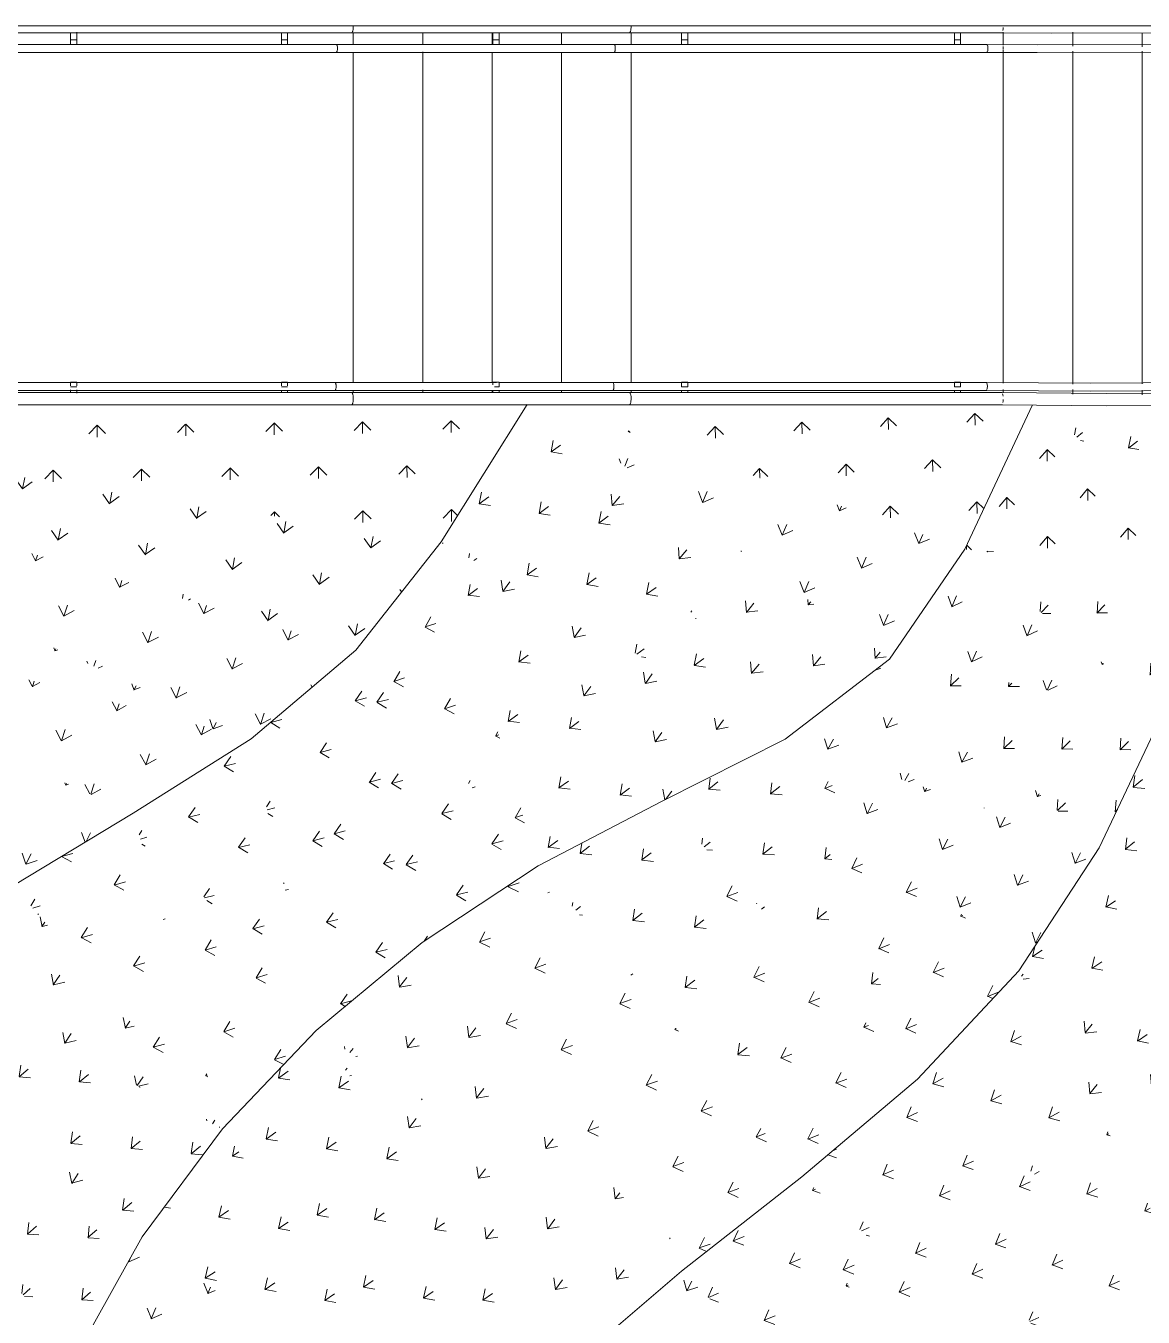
# Model space of a CAD drawing. Header units: millimetres. Extents: x 15878 to 679837, y -72324 to 391440.
# Drawn here: x 88078 to 92582, y -549 to 4657 of the extents above; entities that cross this region are included whole.
import ezdxf

# ---------------------------------------------------------------- set-up
doc = ezdxf.new("R2010")
doc.units = ezdxf.units.MM
for name, color, linetype, lineweight in [('A-FLOR', 192, 'Continuous', 5), ('A-FLOR-HRAL', 11, 'Continuous', 5), ('A-FLOR-PATT', 8, 'Continuous', 5), ('A-WALL', 113, 'Continuous', 5)]:
    doc.layers.add(name, color=color, linetype=linetype, lineweight=lineweight)

# ---------------------------------------------------------------- blocks, each defined once
blk = doc.blocks.new('Railings 6 - Railings 6-15750741-1_F')
at = {"layer": 'A-FLOR-HRAL'}
for p, q in [((89329.1, 4582.6), (86191.8, 4582.6)), ((86248.1, 4629.3), (89390.3, 4629.3)), ((88258, 4610.6), (88258, 4631.1)), ((88258, 4600.6), (88258, 4610.6)), ((88258, 4580.6), (88258, 4600.6)), ((88283, 4600.6), (88258, 4600.6)), ((88283, 4632.3), (88283, 4610.6)), ((88283, 4610.6), (88283, 4600.6)), ((88283, 4600.6), (88283, 4580.6)), ((89108, 4610.6), (89108, 4629.6)), ((89108, 4600.6), (89108, 4610.6)), ((89108, 4581.2), (89108, 4600.6)), ((89133, 4600.6), (89108, 4600.6)), ((89133, 4629.6), (89133, 4610.6)), ((89133, 4610.6), (89133, 4600.6)), ((89133, 4600.6), (89133, 4581.2)), ((90449.1, 4582.6), (89329.1, 4582.6)), ((89390.3, 4629.3), (90510.3, 4629.3)), ((89960.2, 4610.6), (89960.2, 4631.1)), ((89960.2, 4600.6), (89960.2, 4610.6)), ((89960.2, 4581.3), (89960.2, 4600.6)), ((89985.2, 4600.6), (89960.2, 4600.6)), ((89985.2, 4631.1), (89985.2, 4610.6)), ((89985.2, 4610.6), (89985.2, 4600.6)), ((89985.2, 4600.6), (89985.2, 4580.6)), ((91951.6, 4582.6), (90449.1, 4582.6)), ((90510.3, 4629.3), (92010.5, 4629.3)), ((90721.2, 4610.6), (90721.2, 4629.5)), ((90721.2, 4600.6), (90721.2, 4610.6)), ((90721.2, 4581.3), (90721.2, 4600.6)), ((90746.2, 4600.6), (90721.2, 4600.6)), ((90746.2, 4629.5), (90746.2, 4610.6)), ((90746.2, 4610.6), (90746.2, 4600.6)), ((90746.2, 4600.6), (90746.2, 4581.3)), ((91821.2, 4610.6), (91821.2, 4629.7)), ((91821.2, 4600.6), (91821.2, 4610.6)), ((91821.2, 4581.1), (91821.2, 4600.6)), ((91846.2, 4600.6), (91821.2, 4600.6)), ((91846.2, 4629.7), (91846.2, 4610.6)), ((91846.2, 4610.6), (91846.2, 4600.6)), ((91846.2, 4600.6), (91846.2, 4581.2)), ((92011.4, 4629.5), (92009.5, 4629.5)), ((92013.3, 4631.1), (92011.4, 4629.5)), ((86191.8, 4550.6), (89329.1, 4550.6)), ((89329.1, 4550.6), (90449.1, 4550.6)), ((90449.1, 4550.6), (91951.4, 4550.6)), ((91952.1, 4550.7), (91950.8, 4550.7)), ((86186.8, 3187.7), (89323.7, 3187.7)), ((89323.7, 3219.7), (86186.9, 3219.7)), ((89390.3, 3179.3), (86248.2, 3179.3)), ((88258, 3205.7), (88258, 3221.5)), ((88283, 3221.5), (88258, 3221.5)), ((88258, 3201.5), (88283, 3201.5)), ((88258, 3177.4), (88258, 3189.6)), ((88283, 3221.5), (88283, 3205.7)), ((88283, 3189.6), (88283, 3176.2)), ((89108, 3205.7), (89108, 3221.5)), ((89133, 3221.5), (89108, 3221.5)), ((89108, 3201.5), (89133, 3201.5)), ((89108, 3178.9), (89108, 3189)), ((89133, 3221.5), (89133, 3205.7)), ((89133, 3189), (89133, 3178.9)), ((89974.6, 3219.7), (89323.7, 3219.7)), ((89323.7, 3187.7), (90443.7, 3187.7)), ((90510.3, 3179.3), (89390.3, 3179.3)), ((89960.2, 3209.8), (89960.2, 3221.5)), ((89985.2, 3221.5), (89960.2, 3221.5)), ((89960.2, 3177.4), (89960.2, 3188.9)), ((89966.8, 3201.5), (89985.2, 3201.5)), ((89985.2, 3221.5), (89985.2, 3201.5)), ((90443.7, 3219.7), (89985.2, 3219.7)), ((89985.2, 3188.9), (89985.2, 3177.4)), ((91949.4, 3219.7), (90443.7, 3219.7)), ((90443.7, 3187.7), (91949.2, 3187.7)), ((92011, 3179.3), (90510.3, 3179.3)), ((90721.2, 3201.5), (90721.2, 3221.5)), ((90746.2, 3221.5), (90721.2, 3221.5)), ((90721.2, 3201.5), (90746.2, 3201.5)), ((90721.2, 3179.1), (90721.2, 3188.9)), ((90746.2, 3221.5), (90746.2, 3201.5)), ((90746.2, 3188.9), (90746.2, 3179.1)), ((91821.2, 3201.5), (91821.2, 3221.5)), ((91846.2, 3221.5), (91821.2, 3221.5)), ((91821.2, 3201.5), (91846.2, 3201.5)), ((91821.2, 3178.8), (91821.2, 3189.1)), ((91846.2, 3221.5), (91846.2, 3201.5)), ((91846.2, 3189), (91846.2, 3178.9)), ((91949.8, 3187.8), (91948.6, 3187.8)), ((92010.1, 3179.1), (92011.9, 3179.1)), ((86248.1, 3129.3), (89390.3, 3129.3)), ((89390.3, 3129.3), (90510.3, 3129.3)), ((90510.3, 3129.3), (92010.6, 3129.3)), ((92011.5, 3129.5), (92009.7, 3129.5)), ((92013.3, 3131.2), (92011.5, 3129.5))]:
    blk.add_line(p, q, dxfattribs=at)
at = {"layer": 'A-FLOR-HRAL', "flags": 128}
for points in [[(93660.5, 4650.7), (93177.9, 4636.7), (92695.2, 4629.1), (92212.3, 4627.9), (92010.5, 4629.3)], [(92017.8, 4651), (92017.3, 4644.7), (92016.3, 4639)], [(91951, 4582.4), (91952.2, 4582.4), (91953.4, 4581.3), (91954.4, 4579.2), (91955.3, 4576.3), (91955.9, 4572.7), (91956.2, 4568.6), (91956.1, 4564.4), (91955.8, 4560.4), (91955.2, 4556.8), (91954.3, 4553.8), (91953.2, 4551.8), (91952.1, 4550.7)], [(93602.9, 4606.3), (93120.2, 4591.7), (92637.4, 4583.4), (92154.4, 4581.5), (91951.6, 4582.6)], [(93604.1, 4574.4), (93121.3, 4559.7), (92638.2, 4551.4), (92155, 4549.5), (91951.5, 4550.6)], [(91949.4, 3219.7), (92371.4, 3216.4), (92793.4, 3219.5), (93215.3, 3229), (93637, 3244.8), (93657.1, 3245.7)], [(91948.9, 3219.5), (91950, 3219.5), (91951.2, 3218.4), (91952.2, 3216.3), (91953, 3213.4), (91953.5, 3209.8), (91953.8, 3205.7), (91953.8, 3201.5), (91953.4, 3197.5), (91952.8, 3193.9), (91952, 3191), (91950.9, 3188.9), (91949.8, 3187.8)], [(91949.2, 3187.7), (92371.4, 3184.4), (92793.6, 3187.5), (93215.7, 3197), (93637.7, 3212.8), (93658.4, 3213.7)], [(92011, 3179.3), (92433.1, 3175.2), (92855.3, 3177.5), (93277.4, 3186.1), (93699.3, 3201.2), (93720.4, 3202.1)], [(92010.6, 3129.3), (92433.1, 3125.2), (92855.6, 3127.5), (93278.1, 3136.1), (93700.4, 3151.2), (93722.6, 3152.1)], [(92015.3, 3174.1), (92016.5, 3169.5), (92017.4, 3163.8)], [(92017.8, 3151), (92017.2, 3144.7), (92016.3, 3139)]]:
    blk.add_lwpolyline(points, dxfattribs=at)
at = {"layer": 'A-FLOR-HRAL'}
for points, knots in [([(89391.3, 4629.5), (89391.9, 4629.8), (89393.2, 4630.9), (89395, 4634.2), (89396.4, 4638.8), (89397.7, 4646.5), (89398, 4653.2), (89397.8, 4657.5)], [0, 0, 0, 0, 0.0833333, 0.1666667, 0.25, 0.3333333, 0.5, 0.5, 0.5, 0.5]), ([(90511.3, 4629.5), (90511.9, 4629.8), (90513.2, 4630.9), (90515, 4634.2), (90516.4, 4638.8), (90517.7, 4646.5), (90518, 4653.2), (90517.8, 4657.5)], [0, 0, 0, 0, 0.0833333, 0.1666667, 0.25, 0.3333333, 0.5, 0.5, 0.5, 0.5]), ([(89329.7, 4550.7), (89330.1, 4550.9), (89331, 4551.6), (89332.1, 4553.7), (89333, 4556.7), (89333.8, 4561.6), (89334.1, 4568.7), (89333.3, 4575.4), (89332.1, 4579.4), (89331, 4581.5), (89329.7, 4582.6), (89328.9, 4582.6), (89328.5, 4582.4)], [0, 0, 0, 0, 0.083333, 0.166667, 0.25, 0.333333, 0.5, 0.666667, 0.75, 0.833333, 0.916667, 1, 1, 1, 1]), ([(90449.7, 4550.7), (90450.1, 4550.9), (90451, 4551.6), (90452.1, 4553.7), (90453, 4556.7), (90453.8, 4561.6), (90454.1, 4568.7), (90453.3, 4575.4), (90452.1, 4579.4), (90451, 4581.5), (90449.7, 4582.6), (90448.9, 4582.6), (90448.5, 4582.4)], [0, 0, 0, 0, 0.083333, 0.166667, 0.25, 0.333333, 0.5, 0.666667, 0.75, 0.833333, 0.916667, 1, 1, 1, 1]), ([(89323.1, 3219.5), (89323.5, 3219.7), (89324.4, 3219.7), (89325.6, 3218.6), (89326.7, 3216.5), (89327.6, 3213.5), (89328.2, 3209.8), (89328.7, 3204.4), (89328.4, 3198.7), (89327.6, 3193.8), (89326.7, 3190.8), (89325.6, 3188.7), (89324.7, 3188), (89324.3, 3187.8)], [0, 0, 0, 0, 0.083333, 0.166667, 0.25, 0.333333, 0.416667, 0.5, 0.666667, 0.75, 0.833333, 0.916667, 1, 1, 1, 1]), ([(89389.3, 3179.1), (89390, 3179.4), (89391.3, 3179.4), (89393.2, 3177.6), (89395, 3174.3), (89396.4, 3169.6), (89397.4, 3163.9), (89398.1, 3155.4), (89397.7, 3146.5), (89396.4, 3138.8), (89394.9, 3134.2), (89393.2, 3130.9), (89391.9, 3129.8), (89391.3, 3129.5)], [0, 0, 0, 0, 0.083333, 0.166667, 0.25, 0.333333, 0.416667, 0.5, 0.666667, 0.75, 0.833333, 0.916667, 1, 1, 1, 1]), ([(90443.1, 3219.5), (90443.5, 3219.7), (90444.3, 3219.7), (90445.6, 3218.6), (90446.7, 3216.5), (90447.6, 3213.5), (90448.2, 3209.8), (90448.7, 3204.4), (90448.4, 3198.7), (90447.6, 3193.8), (90446.7, 3190.8), (90445.6, 3188.7), (90444.7, 3188), (90444.3, 3187.8)], [0, 0, 0, 0, 0.083333, 0.166667, 0.25, 0.333333, 0.416667, 0.5, 0.666667, 0.75, 0.833333, 0.916667, 1, 1, 1, 1]), ([(90509.3, 3179.1), (90510, 3179.4), (90511.3, 3179.4), (90513.2, 3177.6), (90515, 3174.3), (90516.4, 3169.6), (90517.4, 3163.9), (90518.1, 3155.4), (90517.7, 3146.5), (90516.4, 3138.8), (90514.9, 3134.2), (90513.2, 3130.9), (90511.9, 3129.8), (90511.3, 3129.5)], [0, 0, 0, 0, 0.083333, 0.166667, 0.25, 0.333333, 0.416667, 0.5, 0.666667, 0.75, 0.833333, 0.916667, 1, 1, 1, 1])]:
    blk.add_open_spline(points, degree=3, knots=knots, dxfattribs=at)
for points in [[(89389.3, 4629.5), (89389.9, 4629.2), (89390.6, 4629.2), (89391.3, 4629.5)], [(90509.3, 4629.5), (90509.9, 4629.2), (90510.6, 4629.2), (90511.3, 4629.5)], [(91951, 4582.5), (91951.2, 4582.6), (91951.4, 4582.6), (91951.6, 4582.6)], [(92011.4, 4629.5), (92011.1, 4629.3), (92010.8, 4629.3), (92010.4, 4629.3)], [(89328.4, 4550.7), (89328.9, 4550.5), (89329.3, 4550.5), (89329.7, 4550.7)], [(90448.4, 4550.7), (90448.9, 4550.5), (90449.3, 4550.5), (90449.7, 4550.7)], [(91952.1, 4550.7), (91951.8, 4550.6), (91951.6, 4550.6), (91951.4, 4550.6)], [(89324.3, 3187.8), (89323.9, 3187.6), (89323.5, 3187.6), (89323, 3187.8)], [(90444.3, 3187.8), (90443.9, 3187.6), (90443.5, 3187.6), (90443, 3187.8)], [(91948.9, 3219.6), (91949.1, 3219.7), (91949.3, 3219.7), (91949.5, 3219.7)], [(92010.1, 3179.1), (92010.4, 3179.2), (92010.7, 3179.3), (92011, 3179.3)], [(89391.3, 3129.5), (89390.6, 3129.2), (89389.9, 3129.2), (89389.3, 3129.5)], [(90511.3, 3129.5), (90510.6, 3129.2), (90509.9, 3129.2), (90509.3, 3129.5)], [(92011.5, 3129.5), (92011.2, 3129.4), (92010.9, 3129.3), (92010.5, 3129.3)]]:
    blk.add_open_spline(points, degree=3, dxfattribs=at)

msp = doc.modelspace()

# ---------------------------------------------------------------- hatches: boundary and pattern name
at = {"layer": 'A-FLOR-PATT'}
h = msp.add_hatch(dxfattribs=at)
h.set_pattern_fill('FP_1528', color=256, style=0, pattern_type=2)
h.set_pattern_definition([(64.747, (-17540.72, -53823.59), (-83.21097, 239.93063), [47.284, -309.357]), (19.345, (-17540.72, -53823.6), (-83.2134, 239.9303), [46.771, -202.672]), (109.128, (-17540.72, -53823.6), (-235.3591, -82.6305), [47.616, -206.335])])
h.paths.add_polyline_path([(88986.7, 1783.1), (86063.5, 3129.5), (86009.4, 3129.5), (86149.2, 2536.2), (88605.1, 1884.3)], flags=0)
h = msp.add_hatch(dxfattribs=at)
h.set_pattern_fill('FP_1530', color=256, style=0, pattern_type=2)
h.set_pattern_definition([(71.863, (-15696.59, -68236.72), (-113.9702, 223.26894), [47.442, -310.389]), (27.394, (-15696.6, -68236.72), (-113.9717, 223.26837), [47.592, -206.23]), (117.043, (-15696.6, -68236.72), (-225.35906, -116.7852), [47.002, -203.674])])
h.paths.add_polyline_path([(88986.7, 1783.1), (89407.8, 2140.2), (86096.5, 3129.5), (86068.1, 3127.4), (88605.1, 1958.8)], flags=0)
h = msp.add_hatch(dxfattribs=at)
h.set_pattern_fill('FP_1532', color=256, style=0, pattern_type=2)
h.set_pattern_definition([(79.835, (-11752.57, -76768.53), (-143.91817, 206.10326), [47.505, -310.8]), (35.283, (-11752.57, -76768.53), (-143.9202, 206.10143), [47.581, -206.185]), (124.926, (-11752.57, -76768.53), (-207.15265, -146.57735), [47.133, -204.245])])
h.paths.add_polyline_path([(89407.8, 2140.2), (89751.6, 2576.8), (86183.5, 3129.5), (86096.5, 3129.5), (88986.7, 2266)], flags=0)
h = msp.add_hatch(dxfattribs=at)
h.set_pattern_fill('FP_1531', color=256, style=0, pattern_type=2)
h.set_pattern_definition([(270.196, (107637.52, -1365.37), (178.911, -176.824), [47.486, -310.677]), (225.583, (107637.52, -1365.37), (178.9125, -176.823), [47.603, -206.278]), (315.336, (107637.52, -1365.37), (177.6863, 181.336), [47.165, -204.382])])
h.paths.add_polyline_path([(89751.6, 2576.8), (90097.6, 3129.5), (86183.5, 3129.5), (88691.8, 2741)], flags=0)
h = msp.add_hatch(dxfattribs=at)
h.set_pattern_fill('FP_1381', color=256, style=0, pattern_type=2)
h.set_pattern_definition([(35.805, (-9677.3, -24838.58), (48.40606, 247.73337), [47.297, -309.439]), (350.797, (-9677.3, -24838.58), (48.40675, 247.733), [45.76, -198.293]), (78.944, (-9677.3, -24838.58), (-240.91124, 39.03156), [47.328, -205.09])])
h.paths.add_polyline_path([(91138.9, 1782.1), (90136, 3129.5), (90097.6, 3129.5), (89751.6, 2576.8), (90575.8, 2104.7)], flags=0)
h = msp.add_hatch(dxfattribs=at)
h.set_pattern_fill('FP_1383', color=256, style=0, pattern_type=2)
h.set_pattern_definition([(50.384, (-15173.39, -47372.22), (-20.83872, 245.79765), [47.525, -310.933]), (6.935, (-15173.4, -47372.22), (-20.8399, 245.79803), [47.108, -204.136]), (94.846, (-15173.4, -47372.22), (-249.4059, -30.3347), [46.252, -200.427])])
h.paths.add_polyline_path([(91138.9, 1782.1), (91558.7, 2104.7), (90153.5, 3129.5), (90136, 3129.5), (91119.9, 1807.7)], flags=0)
h = msp.add_hatch(dxfattribs=at)
h.set_pattern_fill('FP_1386', color=256, style=0, pattern_type=2)
h.set_pattern_definition([(66.675, (-10535.07, -65181.82), (-89.07055, 230.8921), [47.554, -311.124]), (23.08, (-10535.07, -65181.82), (-89.06973, 230.8922), [47.099, -204.095]), (111.095, (-10535.07, -65181.82), (-231.08736, -98.4731), [46.402, -201.075])])
h.paths.add_polyline_path([(91558.7, 2104.7), (91863.2, 2547), (90195.3, 3129.5), (90153.5, 3129.5), (91138.9, 2410.8)], flags=0)
h = msp.add_hatch(dxfattribs=at)
h.set_pattern_fill('FP_1385', color=256, style=0, pattern_type=2)
h.set_pattern_definition([(271.257, (109479.88, -2078.75), (178.347, -169.3954), [47.282, -309.344]), (227.661, (109479.88, -2078.75), (178.347, -169.3942), [47.472, -205.712]), (316.475, (109479.88, -2078.75), (170.5225, 187.1466), [46.12, -199.852])])
h.paths.add_polyline_path([(91863.2, 2547), (92136.2, 3129.5), (91987.8, 3129.5), (90195.3, 3129.5), (91307.7, 2741)], flags=0)
h = msp.add_hatch(dxfattribs=at)
h.set_pattern_fill('FP_1219', color=256, style=0, pattern_type=2)
h.set_pattern_definition([(270.199, (116323.26, -2219.67), (163.4589, -158.0502), [46.463, -303.981]), (229.86, (116323.26, -2219.67), (163.4608, -158.048), [47.188, -204.48]), (315.964, (116323.26, -2219.67), (162.242, 192.3915), [42.633, -184.741])])
h.paths.add_polyline_path([(92873.5, 2464.3), (92179.7, 3128.5), (92135.9, 3128.8), (91863.2, 2547), (92661.9, 2481.6)], flags=0)
h = msp.add_hatch(dxfattribs=at)
h.set_pattern_fill('FP_1221', color=256, style=0, pattern_type=2)
h.set_pattern_definition([(38.195, (12993.45, -36865.3), (50.05758, 248.11795), [45.805, -299.68]), (351.148, (12993.45, -36865.3), (50.05635, 248.1185), [42.025, -182.108]), (78.594, (12993.45, -36865.3), (-221.4631, 34.4897), [47.46, -205.658])])
h.paths.add_polyline_path([(92873.5, 2464.3), (92649.4, 3127.6), (92372.5, 3125.6), (92182.1, 3126.2), (92661.9, 2666.9)], flags=0)
h = msp.add_hatch(dxfattribs=at)
h.set_pattern_fill('FP_1380', color=256, style=0, pattern_type=2)
h.set_pattern_definition([(18.446, (6485.25, -4698.86), (125.94335, 219.94932), [46.243, -302.545]), (331.863, (6485.25, -4698.86), (125.9446, 219.94886), [43.573, -188.815]), (60.204, (6485.25, -4698.86), (-204.92403, 109.5903), [47.523, -205.932])])
h.paths.add_polyline_path([(90143.1, 1270.3), (89751.6, 2576.8), (89407.8, 2140.2), (89922.5, 1531.3)], flags=0)
h = msp.add_hatch(dxfattribs=at)
h.set_pattern_fill('FP_1384', color=256, style=0, pattern_type=2)
h.set_pattern_definition([(53.967, (-13229.1, -54252.65), (-39.38603, 235.9305), [46.947, -307.148]), (11.506, (-13229.1, -54252.65), (-39.3856, 235.93003), [47.393, -205.369]), (99.478, (-13229.1, -54252.65), (-247.6824, -50.4209), [44.849, -194.346])])
h.paths.add_polyline_path([(90643.6, 1531.3), (91138.9, 1782.1), (89751.6, 2576.8), (90429.6, 1782.1)], flags=0)
h = msp.add_hatch(dxfattribs=at)
h.set_pattern_fill('FP_1387', color=256, style=0, pattern_type=2)
h.set_pattern_definition([(36.132, (-11237.87, -31802.6), (42.66911, 239.81078), [47.551, -311.101]), (353.457, (-11237.87, -31802.6), (42.6661, 239.81123), [46.616, -202.004]), (79.911, (-11237.87, -31802.6), (-247.0001, 28.33303), [45.671, -197.906])])
h.paths.add_polyline_path([(90143.1, 1270.3), (90643.6, 1531.3), (89751.6, 2576.8), (90064.9, 1531.3)], flags=0)
h = msp.add_hatch(dxfattribs=at)
h.set_pattern_fill('FP_1529', color=256, style=0, pattern_type=2)
h.set_pattern_definition([(63.27, (-16868.22, -59046.6), (-79.15544, 234.5321), [47.254, -309.161]), (19.286, (-16868.22, -59046.6), (-79.15513, 234.5319), [47.57, -206.135]), (108.65, (-16868.22, -59046.6), (-239.46656, -83.7963), [46.412, -201.118])])
h.paths.add_polyline_path([(88027.4, 1191.6), (88510.7, 1483.2), (86149.2, 2536.2), (87942.4, 1252.5)], flags=0)
h = msp.add_hatch(dxfattribs=at)
h.set_pattern_fill('FP_1533', color=256, style=0, pattern_type=2)
h.set_pattern_definition([(72.551, (-13680.64, -69915.67), (-116.89577, 218.07172), [47.094, -308.112]), (28.399, (-13680.64, -69915.67), (-116.89727, 218.07097), [47.619, -206.35]), (118.194, (-13680.64, -69915.67), (-223.40503, -120.79225), [46.393, -201.035])])
h.paths.add_polyline_path([(88510.7, 1483.2), (88986.7, 1783.1), (86149.2, 2536.2), (88277.7, 1587.1)], flags=0)
h = msp.add_hatch(dxfattribs=at)
h.set_pattern_fill('FP_1220', color=256, style=0, pattern_type=2)
h.set_pattern_definition([(66.451, (5471.1, -68218.23), (-80.17596, 222.31242), [47.423, -310.262]), (25.328, (5471.1, -68218.23), (-80.17726, 222.3123), [46.276, -200.531]), (109.832, (5471.1, -68218.23), (-223.08264, -105.58485), [44.312, -192.017])])
h.paths.add_polyline_path([(92661.9, 1887.4), (91863.2, 2547), (91558.7, 2104.7), (92404.9, 1938)], flags=0)
h = msp.add_hatch(dxfattribs=at)
h.set_pattern_fill('FP_1223', color=256, style=0, pattern_type=2)
h.set_pattern_definition([(45.952, (3989.47, -35322.25), (15.46863, 250.84573), [46.633, -305.096]), (0.491, (3989.47, -35322.25), (15.46795, 250.84576), [42.953, -186.13]), (86.471, (3989.47, -35322.25), (-229.0751, -1.9613), [47.123, -204.199])])
h.paths.add_polyline_path([(92661.9, 1887.4), (92873.5, 2464.3), (91863.2, 2547), (92639.3, 1906)], flags=0)
h = msp.add_hatch(dxfattribs=at)
h.set_pattern_fill('FP_1382', color=256, style=0, pattern_type=2)
h.set_pattern_definition([(14.488, (8120.25, -3627.9), (142.0338, 208.2479), [46.672, -305.35]), (328.845, (8120.25, -3627.9), (142.03336, 208.2477), [43.556, -188.742]), (55.704, (8120.25, -3627.9), (-198.79306, 120.1817), [47.264, -204.809])])
h.paths.add_polyline_path([(89675.3, 961.5), (89407.8, 2140.2), (88986.7, 1783.1), (89431.4, 1252.5)], flags=0)
h = msp.add_hatch(dxfattribs=at)
h.set_pattern_fill('FP_1388', color=256, style=0, pattern_type=2)
h.set_pattern_definition([(13.688, (6016.53, -4724.51), (143.0963, 205.79746), [47.103, -308.167]), (328.936, (6016.53, -4724.5), (143.09906, 205.7954), [44.234, -191.68]), (55.188, (6016.53, -4724.5), (-202.0831, 121.728), [46.998, -203.659])])
h.paths.add_polyline_path([(89675.3, 961.5), (90143.1, 1270.3), (89407.8, 2140.2), (89609.2, 1252.5)], flags=0)
h = msp.add_hatch(dxfattribs=at)
h.set_pattern_fill('FP_1218', color=256, style=0, pattern_type=2)
h.set_pattern_definition([(61.406, (-5891.66, -65159.02), (-67.43308, 224.49549), [46.867, -306.624]), (19.949, (-5891.66, -65159.02), (-67.43334, 224.4953), [47.197, -204.52]), (106.719, (-5891.66, -65159.02), (-236.61326, -85.8809), [43.951, -190.454])])
h.paths.add_polyline_path([(92404.9, 1342.9), (91558.7, 2104.7), (91138.9, 1782.1), (91987.8, 1487.6)], flags=0)
h = msp.add_hatch(dxfattribs=at)
h.set_pattern_fill('FP_1222', color=256, style=0, pattern_type=2)
h.set_pattern_definition([(44.254, (-1220.27, -35310.51), (19.58855, 249.9377), [47.024, -307.65]), (359.406, (-1220.27, -35310.5), (19.5872, 249.9374), [43.961, -190.499]), (85.519, (-1220.27, -35310.5), (-234.44867, 2.43156), [47.007, -203.697])])
h.paths.add_polyline_path([(92404.9, 1342.9), (92661.9, 1887.4), (91558.7, 2104.7), (91987.8, 1718.4)], flags=0)
h = msp.add_hatch(dxfattribs=at)
h.set_pattern_fill('FP_1039', color=256, style=0, pattern_type=2)
h.set_pattern_definition([(39.179, (-14387.9, -30425.01), (31.95704, 251.06903), [47.296, -309.434]), (353.999, (-14387.9, -30425), (31.9603, 251.0685), [46.11, -199.809]), (82.746, (-14387.9, -30425), (-244.5715, 25.70737), [47.455, -205.64])])
h.paths.add_polyline_path([(93951.7, 341.4), (92661.9, 1887.4), (92404.9, 1342.9), (93679.1, 518)], flags=0)
h = msp.add_hatch(dxfattribs=at)
h.set_pattern_fill('FP_1379', color=256, style=0, pattern_type=2)
h.set_pattern_definition([(13.365, (5682.37, -3931.36), (144.0207, 204.8498), [47.15, -308.476]), (328.733, (5682.37, -3931.36), (144.01844, 204.8505), [44.305, -191.99]), (54.891, (5682.37, -3931.36), (-201.97505, 122.6435), [46.952, -203.458])])
h.paths.add_polyline_path([(89248.6, 607), (88986.7, 1783.1), (88510.7, 1483.2), (89203.9, 660.1)], flags=0)
h = msp.add_hatch(dxfattribs=at)
h.set_pattern_fill('FP_1378', color=256, style=0, pattern_type=2)
h.set_pattern_definition([(14.247, (7966.36, -3334.24), (142.89157, 207.56076), [46.695, -305.499]), (328.655, (7966.36, -3334.24), (142.8924, 207.5613), [43.572, -188.814]), (55.455, (7966.36, -3334.24), (-198.469, 120.886), [47.248, -204.743])])
h.paths.add_polyline_path([(89248.6, 607), (89675.3, 961.5), (88986.7, 1783.1), (89169.7, 961.5)], flags=0)
h = msp.add_hatch(dxfattribs=at)
h.set_pattern_fill('FP_1217', color=256, style=0, pattern_type=2)
h.set_pattern_definition([(38.575, (-14524.16, -34941.34), (30.76767, 242.46306), [47.511, -310.838]), (355.639, (-14524.16, -34941.34), (30.7671, 242.46345), [46.896, -203.215]), (82.768, (-14524.16, -34941.34), (-249.38674, 19.01893), [45.826, -198.581])])
h.paths.add_polyline_path([(91671.8, 411.2), (91138.9, 1782.1), (90643.6, 1531.3), (91205.5, 919.2)], flags=0)
h = msp.add_hatch(dxfattribs=at)
h.set_pattern_fill('FP_1212', color=256, style=0, pattern_type=2)
h.set_pattern_definition([(21.675, (-1579.07, -11154.11), (110.37634, 227.02566), [47.023, -307.647]), (336.344, (-1579.07, -11154.1), (110.3739, 227.0269), [44.874, -194.454]), (64.072, (-1579.07, -11154.1), (-219.2173, 96.0298), [47.332, -205.104])])
h.paths.add_polyline_path([(91671.8, 411.2), (92080.1, 847.1), (91138.9, 1782.1), (91344.8, 1252.5)], flags=0)
h = msp.add_hatch(dxfattribs=at)
h.set_pattern_fill('FP_1215', color=256, style=0, pattern_type=2)
h.set_pattern_definition([(63.566, (-4913.9, -62726.37), (-71.68334, 232.75175), [47.576, -311.263]), (20.943, (-4913.9, -62726.37), (-71.6848, 232.75036), [46.462, -201.334]), (107.118, (-4913.9, -62726.37), (-231.4261, -88.5707), [45.664, -197.876])])
h.paths.add_polyline_path([(92080.1, 847.1), (92404.9, 1342.9), (91138.9, 1782.1), (91672.1, 1252.5)], flags=0)
h = msp.add_hatch(dxfattribs=at)
h.set_pattern_fill('FP_1213', color=256, style=0, pattern_type=2)
h.set_pattern_definition([(37.174, (-15385.76, -31861.03), (36.98407, 243.51173), [47.56, -311.161]), (353.862, (-15385.76, -31861.03), (36.9861, 243.5113), [46.928, -203.353]), (81.364, (-15385.76, -31861.03), (-248.8463, 26.7593), [46.182, -200.122])])
h.paths.add_polyline_path([(91205.5, 17.4), (90643.6, 1531.3), (90143.1, 1270.3), (91138.9, 95.9)], flags=0)
h = msp.add_hatch(dxfattribs=at)
h.set_pattern_fill('FP_1211', color=256, style=0, pattern_type=2)
h.set_pattern_definition([(20.438, (-4381.96, -10364.64), (112.80046, 225.21964), [47.333, -309.677]), (335.607, (-4381.96, -10364.64), (112.7981, 225.2218), [45.651, -197.82]), (63.397, (-4381.96, -10364.64), (-221.7375, 100.5517), [47.229, -204.66])])
h.paths.add_polyline_path([(91205.5, 17.4), (91671.8, 411.2), (90643.6, 1531.3), (91138.9, 196.6)], flags=0)
h = msp.add_hatch(dxfattribs=at)
h.set_pattern_fill('FP_1376', color=256, style=0, pattern_type=2)
h.set_pattern_definition([(15.797, (991.21, -5550.83), (132.4022, 212.1638), [47.372, -309.93]), (331.477, (991.2, -5550.83), (132.4006, 212.1657), [45.114, -195.496]), (58.034, (991.2, -5550.83), (-211.40635, 114.89416), [46.892, -203.197])])
h.paths.add_polyline_path([(88870.2, 210.6), (88510.7, 1483.2), (88027.4, 1191.6), (88822, 266.6)], flags=0)
h = msp.add_hatch(dxfattribs=at)
h.set_pattern_fill('FP_1375', color=256, style=0, pattern_type=2)
h.set_pattern_definition([(17.279, (5148.72, -3958.63), (130.35406, 216.64463), [46.577, -304.731]), (331.298, (5148.72, -3958.63), (130.3557, 216.6432), [43.843, -189.987]), (58.965, (5148.72, -3958.63), (-205.10026, 112.29566), [47.407, -205.431])])
h.paths.add_polyline_path([(88870.2, 210.6), (89248.6, 607), (88510.7, 1483.2), (88758.2, 607)], flags=0)
h = msp.add_hatch(dxfattribs=at)
h.set_pattern_fill('FP_1038', color=256, style=0, pattern_type=2)
h.set_pattern_definition([(33.917, (-11676.66, -24717.63), (56.25085, 246.22677), [47.292, -309.405]), (348.865, (-11676.66, -24717.63), (56.2475, 246.22665), [45.816, -198.537]), (77.132, (-11676.66, -24717.63), (-239.7536, 47.19065), [47.357, -205.213])])
h.paths.add_polyline_path([(93405.3, -109.4), (92404.9, 1342.9), (92080.1, 847.1), (93257.9, -3)], flags=0)
h = msp.add_hatch(dxfattribs=at)
h.set_pattern_fill('FP_1046', color=256, style=0, pattern_type=2)
h.set_pattern_definition([(53.548, (-17430.36, -52937.12), (-34.76864, 244.3657), [47.512, -310.847]), (10.047, (-17430.36, -52937.12), (-34.76923, 244.36565), [47.165, -204.38]), (98.097, (-17430.36, -52937.12), (-247.68785, -43.8791), [46.28, -200.546])])
h.paths.add_polyline_path([(93405.3, -109.4), (93951.7, 341.4), (92404.9, 1342.9), (93338.1, -11.8)], flags=0)
h = msp.add_hatch(dxfattribs=at)
h.set_pattern_fill('FP_1209', color=256, style=0, pattern_type=2)
h.set_pattern_definition([(19.274, (-6116.5, -9025.24), (115.5148, 223.25297), [47.5, -310.764]), (334.754, (-6116.5, -9025.24), (115.51746, 223.251), [46.159, -200.022]), (62.642, (-6116.5, -9025.24), (-222.66835, 104.9955), [47.131, -204.236])])
h.paths.add_polyline_path([(90721.3, -362.8), (90143.1, 1270.3), (89675.3, 961.5), (90643.6, -264.4)], flags=0)
h = msp.add_hatch(dxfattribs=at)
h.set_pattern_fill('FP_1214', color=256, style=0, pattern_type=2)
h.set_pattern_definition([(19.554, (-5386.74, -8967.98), (115.19555, 224.10003), [47.402, -310.128]), (334.777, (-5386.74, -8967.98), (115.19836, 224.0985), [45.952, -199.127]), (62.795, (-5386.74, -8967.98), (-221.7136, 104.43724), [47.245, -204.729])])
h.paths.add_polyline_path([(90721.3, -362.8), (91205.5, 17.4), (90143.1, 1270.3), (90643.6, -143.3)], flags=0)
h = msp.add_hatch(dxfattribs=at)
h.set_pattern_fill('FP_1377', color=256, style=0, pattern_type=2)
h.set_pattern_definition([(56.197, (-11299.72, -54280.24), (-45.8176, 235.22097), [47.207, -308.851]), (13.963, (-11299.72, -54280.24), (-45.81677, 235.22203), [47.125, -204.209]), (101.022, (-11299.72, -54280.24), (-243.9076, -60.64537), [44.933, -194.709])])
h.paths.add_polyline_path([(88870.2, 210.6), (88027.4, 1191.6), (87579.9, 865.5), (88808.3, 242)], flags=0)
h = msp.add_hatch(dxfattribs=at)
h.set_pattern_fill('FP_1210', color=256, style=0, pattern_type=2)
h.set_pattern_definition([(52.861, (-16879.77, -49169.83), (-31.41191, 244.39103), [47.517, -310.88]), (9.465, (-16879.77, -49169.83), (-31.4095, 244.39094), [47.103, -204.112]), (97.324, (-16879.77, -49169.83), (-247.79415, -41.3129), [46.2, -200.201])])
h.paths.add_polyline_path([(90721.3, -362.8), (89675.3, 961.5), (89248.6, 607), (90643.6, -311.6)], flags=0)
h = msp.add_hatch(dxfattribs=at)
h.set_pattern_fill('FP_1366', color=256, style=0, pattern_type=2)
h.set_pattern_definition([(56.977, (-12683.63, -52750.95), (-47.77479, 239.1981), [47.474, -310.596]), (14.103, (-12683.63, -52750.95), (-47.77836, 239.19764), [46.962, -203.501]), (101.295, (-12683.63, -52750.95), (-242.91516, -61.0265), [45.735, -198.187])])
h.paths.add_polyline_path([(88547.4, -224.2), (87579.9, 865.5), (87183.9, 489.4), (88285.1, -86.9)], flags=0)
h = msp.add_hatch(dxfattribs=at)
h.set_pattern_fill('FP_1374', color=256, style=0, pattern_type=2)
h.set_pattern_definition([(39.436, (-10338.69, -28303.87), (33.9265, 248.1446), [47.455, -310.475]), (355.102, (-10338.7, -28303.87), (33.927, 248.1444), [45.638, -197.766]), (82.215, (-10338.7, -28303.87), (-242.5153, 20.7807), [46.96, -203.493])])
h.paths.add_polyline_path([(88547.4, -224.2), (88870.2, 210.6), (87579.9, 865.5), (88503, -174.2)], flags=0)
h = msp.add_hatch(dxfattribs=at)
h.set_pattern_fill('FP_1035', color=256, style=0, pattern_type=2)
h.set_pattern_definition([(28.374, (-9298.24, -19475.74), (80.52446, 238.44158), [47.367, -309.9]), (343.636, (-9298.24, -19475.74), (80.52337, 238.4425), [45.693, -198.002]), (71.34, (-9298.24, -19475.74), (-233.8229, 68.6581), [47.188, -204.483])])
h.paths.add_polyline_path([(92854, -548.8), (92080.1, 847.1), (91671.8, 411.2), (92613.4, -353.4)], flags=0)
h = msp.add_hatch(dxfattribs=at)
h.set_pattern_fill('FP_1043', color=256, style=0, pattern_type=2)
h.set_pattern_definition([(50.071, (-16346.21, -48827.77), (-18.64716, 244.95378), [47.529, -310.96]), (6.865, (-16346.21, -48827.77), (-18.6431, 244.95377), [46.975, -203.56]), (94.353, (-16346.21, -48827.77), (-248.7393, -29.95), [46.062, -199.601])])
h.paths.add_polyline_path([(92854, -548.8), (93405.3, -109.4), (92080.1, 847.1), (92323.5, 408.1)], flags=0)
h = msp.add_hatch(dxfattribs=at)
h.set_pattern_fill('FP_1207', color=256, style=0, pattern_type=2)
h.set_pattern_definition([(35.106, (-13642.65, -25029.95), (49.9485, 245.82142), [47.545, -311.059]), (350.762, (-13642.65, -25029.95), (49.94805, 245.82186), [46.241, -200.379]), (78.515, (-13642.65, -25029.95), (-243.4213, 39.58966), [47.033, -203.811])])
h.paths.add_polyline_path([(90259.4, -757.7), (89248.6, 607), (88870.2, 210.6), (90167.5, -693.6)], flags=0)
h = msp.add_hatch(dxfattribs=at)
h.set_pattern_fill('FP_1206', color=256, style=0, pattern_type=2)
h.set_pattern_definition([(52.91, (-16873.35, -49063.3), (-31.4779, 244.57313), [47.53, -310.963]), (9.488, (-16873.35, -49063.3), (-31.47825, 244.5728), [47.083, -204.026]), (97.334, (-16873.35, -49063.3), (-247.6733, -41.39293), [46.236, -200.355])])
h.paths.add_polyline_path([(90259.4, -757.7), (90721.3, -362.8), (89248.6, 607), (90244.3, -737.3)], flags=0)
h = msp.add_hatch(dxfattribs=at)
h.set_pattern_fill('FP_1365', color=256, style=0, pattern_type=2)
h.set_pattern_definition([(57.93, (-13874.72, -51843.78), (-51.25793, 241.3614), [47.586, -311.331]), (14.555, (-13874.72, -51843.78), (-51.26225, 241.36034), [46.846, -202.998]), (101.99, (-13874.72, -51843.78), (-241.8267, -62.78504), [46.265, -200.48])])
h.paths.add_polyline_path([(88285.1, -693.3), (87183.9, 489.4), (86836.4, 68), (88074.7, -582.7)], flags=0)
h = msp.add_hatch(dxfattribs=at)
h.set_pattern_fill('FP_1371', color=256, style=0, pattern_type=2)
h.set_pattern_definition([(41.377, (-12116.01, -28495), (24.64738, 250.66642), [47.35, -309.785]), (356.567, (-12116, -28495), (24.6485, 250.66684), [45.708, -198.068]), (84.384, (-12116, -28495), (-243.3385, 14.59737), [47.227, -204.649])])
h.paths.add_polyline_path([(88285.1, -693.3), (88547.4, -224.2), (87183.9, 489.4), (88237.3, -642)], flags=0)
h = msp.add_hatch(dxfattribs=at)
h.set_pattern_fill('FP_1037', color=256, style=0, pattern_type=2)
h.set_pattern_definition([(24.339, (-7961.45, -15509.05), (97.02472, 231.598), [47.427, -310.292]), (339.811, (-7961.45, -15509.05), (97.02475, 231.5975), [45.729, -198.158]), (67.269, (-7961.45, -15509.05), (-228.9008, 84.1711), [47.081, -204.019])])
h.paths.add_polyline_path([(92323.5, -993.6), (91671.8, 411.2), (91205.5, 17.4), (92080.1, -773.4)], flags=0)
h = msp.add_hatch(dxfattribs=at)
h.set_pattern_fill('FP_1041', color=256, style=0, pattern_type=2)
h.set_pattern_definition([(24.325, (-7855.37, -15920.1), (97.04162, 231.55524), [47.432, -310.325]), (339.811, (-7855.37, -15920.1), (97.0412, 231.55526), [45.739, -198.204]), (67.262, (-7855.37, -15920.1), (-228.9558, 84.19063), [47.075, -203.992])])
h.paths.add_polyline_path([(92323.5, -993.6), (92854, -548.8), (91671.8, 411.2), (92153.7, -627.4)], flags=0)
h = msp.add_hatch(dxfattribs=at)
h.set_pattern_fill('FP_1199', color=256, style=0, pattern_type=2)
h.set_pattern_definition([(34.244, (-12583.76, -22219.51), (54.70785, 246.03573), [47.386, -310.023]), (349.432, (-12583.76, -22219.51), (54.7065, 246.036), [45.918, -198.98]), (77.464, (-12583.76, -22219.51), (-240.74346, 44.91487), [47.258, -204.786])])
h.paths.add_polyline_path([(89860, -1195.6), (88870.2, 210.6), (88547.4, -224.2), (89552.7, -968.2)], flags=0)
h = msp.add_hatch(dxfattribs=at)
h.set_pattern_fill('FP_1208', color=256, style=0, pattern_type=2)
h.set_pattern_definition([(33.966, (-13287.31, -23231), (55.0829, 245.16687), [47.507, -310.816]), (349.477, (-13287.31, -23231), (55.0824, 245.1676), [46.17, -200.071]), (77.338, (-13287.31, -23231), (-242.09973, 44.9687), [47.115, -204.164])])
h.paths.add_polyline_path([(89860, -1195.6), (90259.4, -757.7), (88870.2, 210.6), (89552.7, -759.1)], flags=0)
h = msp.add_hatch(dxfattribs=at)
h.set_pattern_fill('FP_1031', color=256, style=0, pattern_type=2)
h.set_pattern_definition([(22.775, (-8194.74, -13385.12), (102.73231, 229.23392), [47.453, -310.459]), (338.248, (-8194.74, -13385.12), (102.73347, 229.2332), [45.881, -198.816]), (65.86, (-8194.74, -13385.12), (-227.27344, 90.6817), [47.1, -204.101])])
h.paths.add_polyline_path([(91839, -1460.8), (91205.5, 17.4), (90721.3, -362.8), (91757.8, -1381.1)], flags=0)
h = msp.add_hatch(dxfattribs=at)
h.set_pattern_fill('FP_1036', color=256, style=0, pattern_type=2)
h.set_pattern_definition([(23.145, (-7049.17, -13127.97), (102.26712, 230.3546), [47.296, -309.433]), (338.234, (-7049.17, -13127.97), (102.26734, 230.35443), [45.578, -197.503]), (66.061, (-7049.17, -13127.97), (-225.74974, 90.1379), [47.257, -204.779])])
h.paths.add_polyline_path([(91839, -1460.8), (92323.5, -993.6), (91205.5, 17.4), (91731.8, -1210.8)], flags=0)
h = msp.add_hatch(dxfattribs=at)
h.set_pattern_fill('FP_1197', color=256, style=0, pattern_type=2)
h.set_pattern_definition([(67.404, (-11036.36, -62939.52), (-90.29472, 229.9648), [47.595, -311.388]), (23.968, (-11036.36, -62939.52), (-90.2948, 229.9652), [46.831, -202.933]), (111.437, (-11036.36, -62939.52), (-228.22864, -101.4595), [46.323, -200.733])])
h.paths.add_polyline_path([(89860, -1195.6), (88547.4, -224.2), (88285.1, -693.3), (89324.8, -1024.9)], flags=0)
h = msp.add_hatch(dxfattribs=at)
h.set_pattern_fill('FP_1027', color=256, style=0, pattern_type=2)
h.set_pattern_definition([(60.989, (-15555.9, -60457.55), (-66.72444, 234.56902), [47.329, -309.65]), (17.932, (-15555.9, -60457.55), (-66.72338, 234.56945), [47.268, -204.829]), (105.878, (-15555.9, -60457.55), (-239.85213, -77.61647), [45.726, -198.148])])
h.paths.add_polyline_path([(91839, -1460.8), (90721.3, -362.8), (90259.4, -757.7), (91738.1, -1415.9)], flags=0)

# ---------------------------------------------------------------- linework, layer by layer
at = {"layer": 'A-FLOR'}
for p, q in [((89397.8, 4581.2), (89397.8, 4629.5)), ((89677.8, 4580.7), (89677.8, 4629.9)), ((89957.8, 4581.3), (89957.8, 4631.1)), ((90237.8, 4581.3), (90237.8, 4629.5)), ((90517.8, 4581.3), (90517.8, 4629.5)), ((92017.8, 4580), (92017.8, 4632)), ((92297.8, 4575.1), (92297.8, 4631.5)), ((92577.8, 4572.4), (92577.8, 4629.6)), ((89397.8, 3218.3), (89397.8, 4551.9)), ((89677.8, 3217.8), (89677.8, 4552.4)), ((89957.8, 3218.4), (89957.8, 4551.8)), ((90237.8, 3218.4), (90237.8, 4551.8)), ((90517.8, 3218.4), (90517.8, 4551.8)), ((92017.8, 4563.5), (92017.8, 4574.4)), ((92017.8, 3216.6), (92017.8, 4561.2)), ((92297.8, 3213.1), (92297.8, 4555.8)), ((92577.8, 3213.5), (92577.8, 4555.8)), ((89397.8, 3179.1), (89397.8, 3189)), ((89677.8, 3178.6), (89677.8, 3189.5)), ((89957.8, 3177.4), (89957.8, 3188.9)), ((90237.8, 3179.1), (90237.8, 3188.9)), ((90517.8, 3179.1), (90517.8, 3188.9)), ((92017.8, 3178.5), (92017.8, 3191.4)), ((92297.8, 3173.1), (92297.8, 3191)), ((92577.8, 3169.2), (92577.8, 3188.7)), ((89751.6, 2576.8), (90098.6, 3131.2)), ((91863.2, 2547), (92136.2, 3129.5)), ((89407.8, 2140.2), (89751.6, 2576.8)), ((91558.7, 2104.7), (91863.2, 2547)), ((88986.7, 1783.1), (89407.8, 2140.2)), ((91138.9, 1782.1), (91558.7, 2104.7)), ((92404.9, 1342.9), (92661.9, 1887.4)), ((88510.7, 1483.2), (88986.7, 1783.1)), ((90643.6, 1531.3), (91138.9, 1782.1)), ((90143.1, 1270.3), (90643.6, 1531.3)), ((88027.4, 1191.6), (88510.7, 1483.2)), ((92080.1, 847.1), (92404.9, 1342.9)), ((89675.3, 961.5), (90143.1, 1270.3)), ((89248.6, 607), (89675.3, 961.5)), ((91671.8, 411.2), (92080.1, 847.1)), ((88870.2, 210.6), (89248.6, 607)), ((91671.8, 411.2), (91205.5, 17.4)), ((88547.4, -224.2), (88870.2, 210.6)), ((91205.5, 17.4), (90721.3, -362.8)), ((91205.5, 17.4), (91205.5, 17.4)), ((88285.1, -693.3), (88547.4, -224.2)), ((90259.4, -757.7), (90721.3, -362.8))]:
    msp.add_line(p, q, dxfattribs=at)
at = {"layer": 'A-WALL', "color": 253}
msp.add_line((92639.3, 4657.5), (79889.3, 4657.5), dxfattribs=at)

# ---------------------------------------------------------------- block references
at = {"layer": 'A-FLOR-HRAL'}
msp.add_blockref('Railings 6 - Railings 6-15750741-1_F', (0, 0), dxfattribs=at)

doc.saveas('drawing.dxf')
